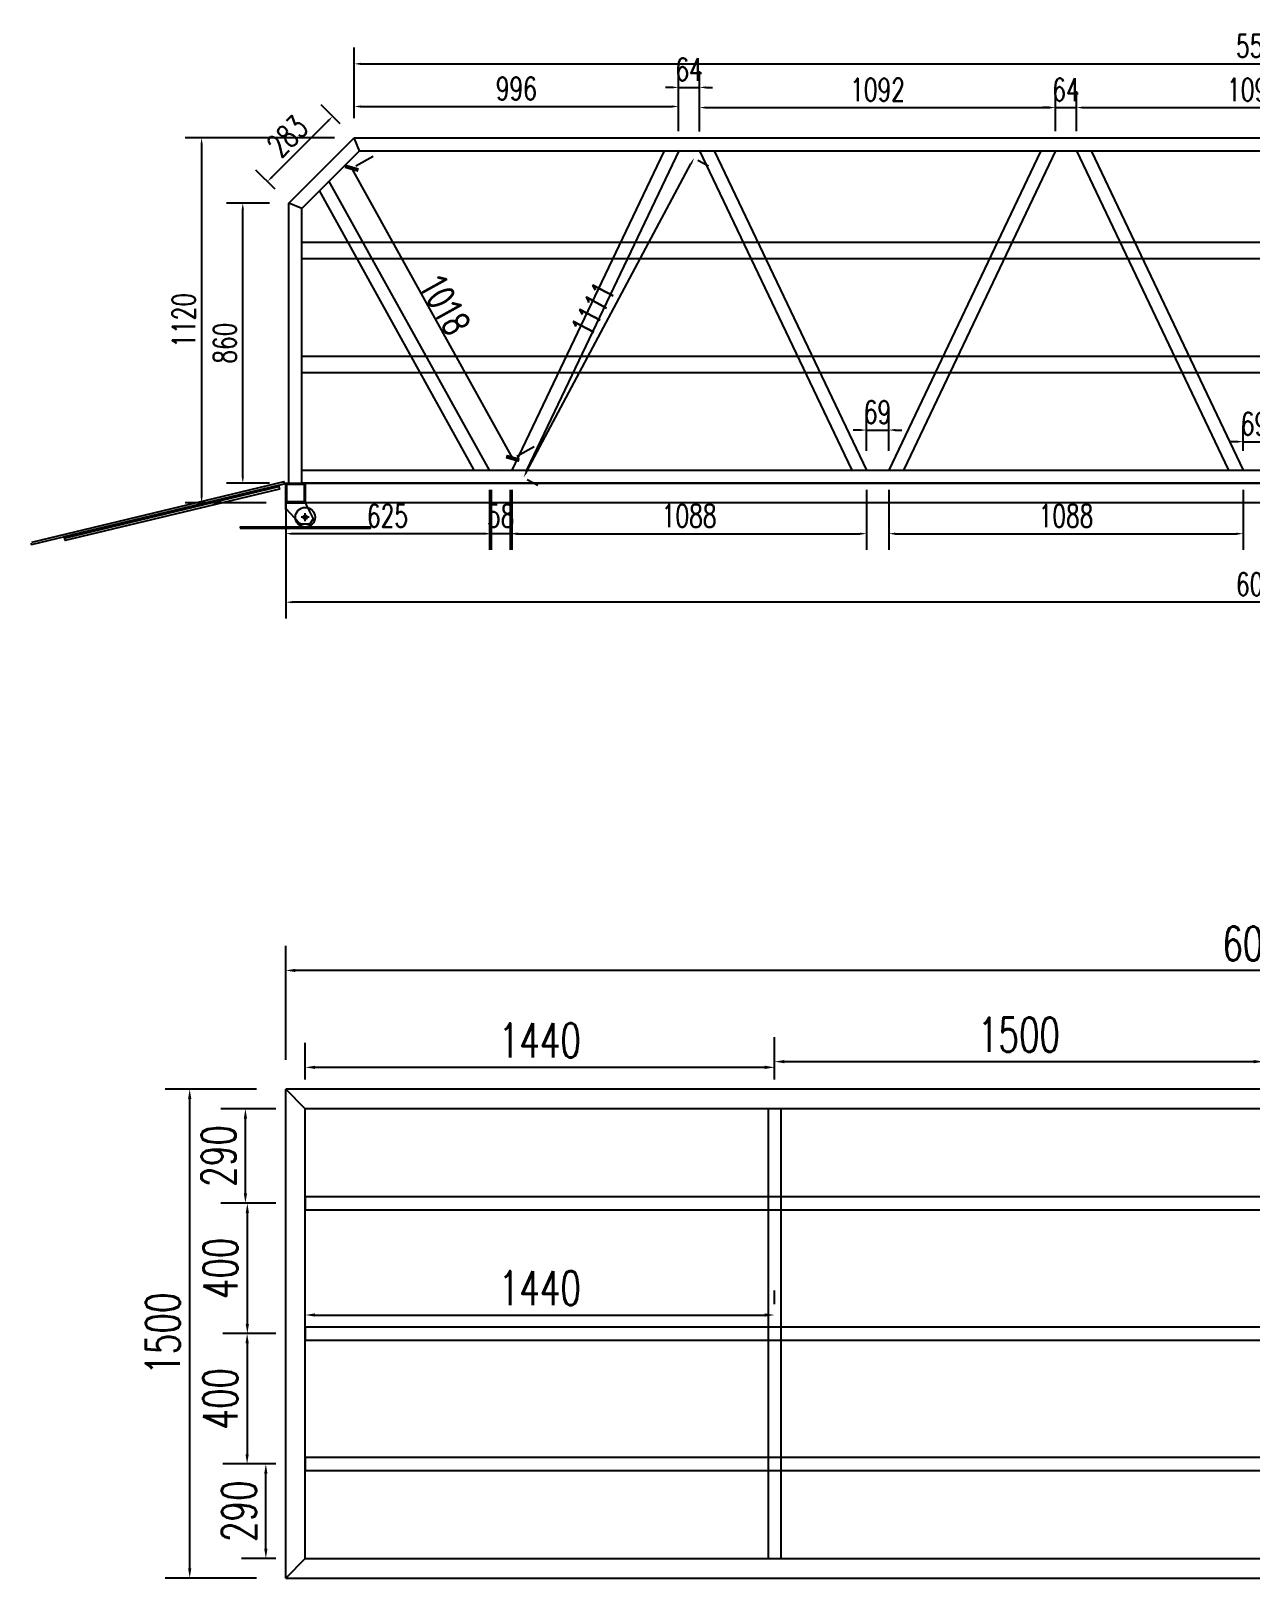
# Model space of a CAD drawing. Extents: x -16492 to 345596, y -4133 to 400729.
# Drawn here: x 63352 to 67093, y 16955 to 21701 of the extents above; entities that cross this region are included whole.
import ezdxf

# ---------------------------------------------------------------- set-up
doc = ezdxf.new("R2010")
doc.units = 0
doc.header["$LTSCALE"] = 10
doc.header["$MEASUREMENT"] = 0
for name, color, linetype in [('00-HATCH(填充)', 250, 'Continuous'), ('PKNG-SIGN', 7, 'Continuous'), ('W-STEEL_FRAME钢架', 3, 'Continuous')]:
    doc.layers.add(name, color=color, linetype=linetype)
doc.styles.get("Standard").update_dxf_attribs({"font": 'gbenor.shx', "bigfont": 'gbcbig.shx'})
doc.styles.add('STANDARD_T3', font='simplex.shx', dxfattribs={"width": 0.7, "bigfont": 'gbcbig.shx'})
doc.dimstyles.new('W&&20', dxfattribs={"dimtxt": 70, "dimasz": 20, "dimexe": 50, "dimexo": 60, "dimgap": 20, "dimtad": 1, "dimdec": 0, "dimzin": 0, "dimdsep": 46, "dimtxsty": 'STANDARD_T3', "dimcen": 0.09, "dimclrd": 1, "dimclre": 1, "dimclrt": 7, "dimazin": 2, "dimtfac": 1, "dimtdec": 0, "dimtix": 1, "dimtmove": 2, "dimatfit": 3, "dimfxl": 100, "dimtolj": 1, "dimtzin": 0, "dimarcsym": 0})
doc.dimstyles.new('W&&30', dxfattribs={"dimtxt": 105, "dimasz": 30, "dimexe": 75, "dimexo": 90, "dimgap": 30, "dimtad": 1, "dimdec": 0, "dimzin": 0, "dimdsep": 46, "dimtxsty": 'STANDARD_T3', "dimcen": 0.09, "dimclrd": 1, "dimclre": 1, "dimclrt": 7, "dimazin": 2, "dimtfac": 1, "dimtdec": 0, "dimtix": 1, "dimtmove": 2, "dimatfit": 3, "dimfxl": 100, "dimtolj": 1, "dimtzin": 0, "dimarcsym": 0})
doc.dimstyles.new('W__30', dxfattribs={"dimtxt": 90, "dimasz": 30, "dimexe": 75, "dimexo": 90, "dimgap": 2, "dimtad": 1, "dimdec": 0, "dimzin": 0, "dimdsep": 46, "dimtxsty": 'Standard', "dimblk": 'ARCHTICK', "dimcen": 0.09, "dimclrd": 1, "dimclre": 1, "dimclrt": 2, "dimadec": 0, "dimazin": 0, "dimtfac": 1, "dimtdec": 0, "dimtix": 1, "dimtmove": 2, "dimatfit": 3, "dimldrblk": 'ARCHTICK', "dimfxl": 1, "dimtolj": 1, "dimtzin": 0, "dimarcsym": 0})

# ---------------------------------------------------------------- blocks, each defined once
blk = doc.blocks.new('*D359')
at = {"color": 1, "lineweight": -2, "transparency": 16777216}
for p, q in [((64043.8, 18454.5), (63764.3, 18454.5)), ((63839.3, 16984.5), (63839.3, 18424.5)), ((64043.8, 16954.5), (63764.3, 16954.5))]:
    blk.add_line(p, q, dxfattribs=at)
at = {"color": 1, "transparency": 16777216}
for points in [[(63834.3, 18424.5), (63844.3, 18424.5), (63839.3, 18454.5)], [(63834.3, 16984.5), (63844.3, 16984.5), (63839.3, 16954.5)]]:
    blk.add_solid(points, dxfattribs=at)
at = {"layer": 'Defpoints', "color": 0, "transparency": 16777216}
for p in [(63839.3, 18454.5), (64133.8, 18454.5), (64133.8, 16954.5)]:
    blk.add_point(p, dxfattribs=at)
at = {"color": 7, "transparency": 16777216, "insert": (63756.8, 17704.5), "char_height": 105, "attachment_point": 5, "rotation": 90, "style": 'STANDARD_T3'}
blk.add_mtext('\\A1;1500', dxfattribs=at)
blk = doc.blocks.new('*D360')
at = {"color": 1, "lineweight": -2, "transparency": 16777216}
for p, q in [((64133.8, 18544.5), (64133.8, 18893.8)), ((70133.8, 18544.5), (70133.8, 18893.8)), ((70103.8, 18818.8), (64163.8, 18818.8))]:
    blk.add_line(p, q, dxfattribs=at)
at = {"color": 1, "transparency": 16777216}
for points in [[(64163.8, 18823.8), (64163.8, 18813.8), (64133.8, 18818.8)], [(70103.8, 18823.8), (70103.8, 18813.8), (70133.8, 18818.8)]]:
    blk.add_solid(points, dxfattribs=at)
at = {"layer": 'Defpoints', "color": 0, "transparency": 16777216}
for p in [(64133.8, 18818.8), (64133.8, 18454.5), (70133.8, 18454.5)]:
    blk.add_point(p, dxfattribs=at)
at = {"color": 7, "transparency": 16777216, "insert": (67133.8, 18901.3), "char_height": 105, "attachment_point": 5, "style": 'STANDARD_T3'}
blk.add_mtext('\\A1;6000', dxfattribs=at)
blk = doc.blocks.new('*D331')
at = {"color": 1, "lineweight": -2, "transparency": 16777216}
for p, q in [((64083.8, 21173.3), (63952.1, 21173.3)), ((64002.1, 20333.3), (64002.1, 21153.3)), ((64083.8, 20313.3), (63952.1, 20313.3))]:
    blk.add_line(p, q, dxfattribs=at)
at = {"color": 1, "transparency": 16777216}
for points in [[(63998.8, 21153.3), (64005.4, 21153.3), (64002.1, 21173.3)], [(63998.8, 20333.3), (64005.4, 20333.3), (64002.1, 20313.3)]]:
    blk.add_solid(points, dxfattribs=at)
at = {"layer": 'Defpoints', "color": 0, "transparency": 16777216}
for p in [(64002.1, 21173.3), (64143.8, 21173.3), (64143.8, 20313.3)]:
    blk.add_point(p, dxfattribs=at)
at = {"color": 7, "transparency": 16777216, "insert": (63947.1, 20743.3), "char_height": 70, "attachment_point": 5, "rotation": 90, "style": 'STANDARD_T3'}
blk.add_mtext('\\A1;860', dxfattribs=at)
blk = doc.blocks.new('*D273')
at = {"color": 1, "lineweight": -2, "transparency": 16777216}
for p, q in [((64301.4, 21415.8), (64242.6, 21474.5)), ((64092.1, 21253.3), (64263.8, 21425)), ((64101.4, 21215.8), (64042.6, 21274.5))]:
    blk.add_line(p, q, dxfattribs=at)
at = {"color": 1, "transparency": 16777216}
for points in [[(64261.4, 21427.4), (64266.2, 21422.7), (64277.9, 21439.2)], [(64089.7, 21255.7), (64094.4, 21251), (64077.9, 21239.2)]]:
    blk.add_solid(points, dxfattribs=at)
at = {"layer": 'Defpoints', "color": 0, "transparency": 16777216}
for p in [(64277.9, 21439.2), (64343.8, 21373.3), (64143.8, 21173.3)]:
    blk.add_point(p, dxfattribs=at)
at = {"color": 7, "transparency": 16777216, "insert": (64139, 21378.1), "char_height": 70, "attachment_point": 5, "rotation": 45, "style": 'STANDARD_T3'}
blk.add_mtext('\\A1;283', dxfattribs=at)
blk = doc.blocks.new('*D274')
at = {"color": 1, "lineweight": -2, "transparency": 16777216}
for p, q in [((64343.8, 21433.3), (64343.8, 21650.3)), ((69923.8, 21433.3), (69923.8, 21650.3)), ((64363.8, 21600.3), (69903.8, 21600.3))]:
    blk.add_line(p, q, dxfattribs=at)
at = {"color": 1, "transparency": 16777216}
for points in [[(64363.8, 21603.7), (64363.8, 21597), (64343.8, 21600.3)], [(69903.8, 21603.7), (69903.8, 21597), (69923.8, 21600.3)]]:
    blk.add_solid(points, dxfattribs=at)
at = {"layer": 'Defpoints', "color": 0, "transparency": 16777216}
for p in [(69923.8, 21600.3), (64343.8, 21373.3), (69923.8, 21373.3)]:
    blk.add_point(p, dxfattribs=at)
at = {"color": 7, "transparency": 16777216, "insert": (67133.8, 21655.3), "char_height": 70, "attachment_point": 5, "style": 'STANDARD_T3'}
blk.add_mtext('\\A1;5580', dxfattribs=at)
blk = doc.blocks.new('*D275')
at = {"color": 1, "lineweight": -2, "transparency": 16777216}
for p, q in [((64283.8, 21373.3), (63825.8, 21373.3)), ((63875.8, 21353.3), (63875.8, 20273.3)), ((64073.8, 20253.3), (63825.8, 20253.3))]:
    blk.add_line(p, q, dxfattribs=at)
at = {"color": 1, "transparency": 16777216}
for points in [[(63872.4, 21353.3), (63879.1, 21353.3), (63875.8, 21373.3)], [(63872.4, 20273.3), (63879.1, 20273.3), (63875.8, 20253.3)]]:
    blk.add_solid(points, dxfattribs=at)
at = {"layer": 'Defpoints', "color": 0, "transparency": 16777216}
for p in [(64343.8, 21373.3), (63875.8, 20253.3), (64133.8, 20253.3)]:
    blk.add_point(p, dxfattribs=at)
at = {"color": 7, "transparency": 16777216, "insert": (63820.8, 20813.3), "char_height": 70, "attachment_point": 5, "rotation": 90, "style": 'STANDARD_T3'}
blk.add_mtext('\\A1;1120', dxfattribs=at)
blk = doc.blocks.new('*D276')
at = {"color": 1, "lineweight": -2, "transparency": 16777216}
for p, q in [((64343.8, 21433.3), (64343.8, 21519.5)), ((65339.6, 21393.3), (65339.6, 21519.5)), ((64363.8, 21469.5), (65319.6, 21469.5))]:
    blk.add_line(p, q, dxfattribs=at)
at = {"color": 1, "transparency": 16777216}
for points in [[(64363.8, 21472.8), (64363.8, 21466.1), (64343.8, 21469.5)], [(65319.6, 21472.8), (65319.6, 21466.1), (65339.6, 21469.5)]]:
    blk.add_solid(points, dxfattribs=at)
at = {"layer": 'Defpoints', "color": 0, "transparency": 16777216}
for p in [(65339.6, 21469.5), (64343.8, 21373.3), (65339.6, 21333.3)]:
    blk.add_point(p, dxfattribs=at)
at = {"color": 7, "transparency": 16777216, "insert": (64841.7, 21524.5), "char_height": 70, "attachment_point": 5, "style": 'STANDARD_T3'}
blk.add_mtext('\\A1;996', dxfattribs=at)
blk = doc.blocks.new('*D361')
at = {"color": 1, "lineweight": -2, "transparency": 16777216}
for p, q in [((64133.8, 20253.3), (64133.8, 19898.6)), ((70133.8, 20253.3), (70133.8, 19898.6)), ((70113.8, 19948.6), (64153.8, 19948.6))]:
    blk.add_line(p, q, dxfattribs=at)
at = {"color": 1, "transparency": 16777216}
for points in [[(64153.8, 19951.9), (64153.8, 19945.3), (64133.8, 19948.6)], [(70113.8, 19951.9), (70113.8, 19945.3), (70133.8, 19948.6)]]:
    blk.add_solid(points, dxfattribs=at)
at = {"layer": 'Defpoints', "color": 0, "transparency": 16777216}
for p in [(64133.8, 20313.3), (70133.8, 20313.3), (64133.8, 19948.6)]:
    blk.add_point(p, dxfattribs=at)
at = {"color": 7, "transparency": 16777216, "insert": (67133.8, 20003.6), "char_height": 70, "attachment_point": 5, "style": 'STANDARD_T3'}
blk.add_mtext('\\A1;6000', dxfattribs=at)
blk = doc.blocks.new('*D305')
at = {"color": 1, "lineweight": -2, "transparency": 16777216}
for p, q in [((64764.6, 20293.3), (64764.6, 20108.8)), ((64822.2, 20293.3), (64822.2, 20108.8)), ((64744.6, 20158.8), (64724.6, 20158.8)), ((64822.2, 20158.8), (64764.6, 20158.8)), ((64842.2, 20158.8), (64862.2, 20158.8))]:
    blk.add_line(p, q, dxfattribs=at)
at = {"color": 1, "transparency": 16777216}
for points in [[(64744.6, 20162.1), (64744.6, 20155.4), (64764.6, 20158.8)], [(64842.2, 20162.1), (64842.2, 20155.4), (64822.2, 20158.8)]]:
    blk.add_solid(points, dxfattribs=at)
at = {"layer": 'Defpoints', "color": 0, "transparency": 16777216}
for p in [(64764.6, 20353.3), (64822.2, 20353.3), (64764.6, 20158.8)]:
    blk.add_point(p, dxfattribs=at)
at = {"color": 7, "transparency": 16777216, "insert": (64793.4, 20213.8), "char_height": 70, "attachment_point": 5, "style": 'STANDARD_T3'}
blk.add_mtext('\\A1;58', dxfattribs=at)
blk = doc.blocks.new('*D362')
at = {"color": 1, "lineweight": -2, "transparency": 16777216}
for p, q in [((64758.9, 20293.3), (64758.9, 20108.8)), ((64133.8, 20253.3), (64133.8, 20108.8)), ((64738.9, 20158.8), (64153.8, 20158.8))]:
    blk.add_line(p, q, dxfattribs=at)
at = {"color": 1, "transparency": 16777216}
for points in [[(64153.8, 20162.1), (64153.8, 20155.4), (64133.8, 20158.8)], [(64738.9, 20162.1), (64738.9, 20155.4), (64758.9, 20158.8)]]:
    blk.add_solid(points, dxfattribs=at)
at = {"layer": 'Defpoints', "color": 0, "transparency": 16777216}
for p in [(64758.9, 20353.3), (64133.8, 20313.3), (64133.8, 20158.8)]:
    blk.add_point(p, dxfattribs=at)
at = {"color": 7, "transparency": 16777216, "insert": (64446.3, 20213.8), "char_height": 70, "attachment_point": 5, "style": 'STANDARD_T3'}
blk.add_mtext('\\A1;625', dxfattribs=at)
blk = doc.blocks.new('*D306')
at = {"color": 1, "lineweight": -2, "transparency": 16777216}
for p, q in [((64827.7, 20293.3), (64827.7, 20108.8)), ((65915.5, 20293.3), (65915.5, 20108.8)), ((64847.7, 20158.8), (65895.5, 20158.8))]:
    blk.add_line(p, q, dxfattribs=at)
at = {"color": 1, "transparency": 16777216}
for points in [[(64847.7, 20162.1), (64847.7, 20155.4), (64827.7, 20158.8)], [(65895.5, 20162.1), (65895.5, 20155.4), (65915.5, 20158.8)]]:
    blk.add_solid(points, dxfattribs=at)
at = {"layer": 'Defpoints', "color": 0, "transparency": 16777216}
for p in [(64827.7, 20353.3), (65915.5, 20353.3), (65915.5, 20158.8)]:
    blk.add_point(p, dxfattribs=at)
at = {"color": 7, "transparency": 16777216, "insert": (65371.6, 20213.8), "char_height": 70, "attachment_point": 5, "style": 'STANDARD_T3'}
blk.add_mtext('\\A1;1088', dxfattribs=at)
blk = doc.blocks.new('_ArchTick')
at = {"color": 0, "linetype": 'ByBlock', "const_width": 0.4}
blk.add_lwpolyline([(-0.5, -0.5), (0.5, 0.5)], dxfattribs=at)
blk = doc.blocks.new('*D307')
at = {"layer": 'Defpoints', "color": 0, "transparency": 16777216}
for p in [(64336.6, 21280.2), (64270.8, 21243.8), (64764.6, 20353.3)]:
    blk.add_point(p, dxfattribs=at)
at = {"layer": 'W-STEEL_FRAME钢架', "color": 1, "lineweight": -2, "transparency": 16777216}
for p, q in [((64349.5, 21287.5), (64402.1, 21316.6)), ((64830.3, 20389.8), (64336.6, 21280.2)), ((64843.3, 20397), (64895.9, 20426.1))]:
    blk.add_line(p, q, dxfattribs=at)
at = {"layer": 'W-STEEL_FRAME钢架', "color": 1, "lineweight": -2, "transparency": 16777216, "xscale": 30, "yscale": 30, "zscale": 30}
for p, rotation in [((64336.6, 21280.2), 119.0063478022369), ((64830.3, 20389.8), 299.0063478022369)]:
    blk.add_blockref('_ArchTick', p, dxfattribs=dict(at, rotation=rotation))
at = {"layer": 'W-STEEL_FRAME钢架', "color": 2, "transparency": 16777216, "insert": (64624.5, 20857.8), "char_height": 90, "attachment_point": 5, "rotation": 299.0063}
blk.add_mtext('\\A1;1018', dxfattribs=at)
blk = doc.blocks.new('*D308')
at = {"color": 1, "lineweight": -2, "transparency": 16777216}
for p, q in [((65915.5, 20413.3), (65915.5, 20526.8)), ((65984.2, 20413.3), (65984.2, 20526.8)), ((65895.5, 20476.8), (65875.5, 20476.8)), ((65915.5, 20476.8), (65984.2, 20476.8)), ((66004.2, 20476.8), (66024.2, 20476.8))]:
    blk.add_line(p, q, dxfattribs=at)
at = {"color": 1, "transparency": 16777216}
for points in [[(65895.5, 20480.1), (65895.5, 20473.4), (65915.5, 20476.8)], [(66004.2, 20480.1), (66004.2, 20473.4), (65984.2, 20476.8)]]:
    blk.add_solid(points, dxfattribs=at)
at = {"layer": 'Defpoints', "color": 0, "transparency": 16777216}
for p in [(65984.2, 20476.8), (65915.5, 20353.3), (65984.2, 20353.3)]:
    blk.add_point(p, dxfattribs=at)
at = {"color": 7, "transparency": 16777216, "insert": (65949.8, 20531.8), "char_height": 70, "attachment_point": 5, "style": 'STANDARD_T3'}
blk.add_mtext('\\A1;69', dxfattribs=at)
blk = doc.blocks.new('*D309')
at = {"color": 1, "lineweight": -2, "transparency": 16777216}
for p, q in [((65984.2, 20293.3), (65984.2, 20108.8)), ((67072, 20293.3), (67072, 20108.8)), ((66004.2, 20158.8), (67052, 20158.8))]:
    blk.add_line(p, q, dxfattribs=at)
at = {"color": 1, "transparency": 16777216}
for points in [[(66004.2, 20162.1), (66004.2, 20155.4), (65984.2, 20158.8)], [(67052, 20162.1), (67052, 20155.4), (67072, 20158.8)]]:
    blk.add_solid(points, dxfattribs=at)
at = {"layer": 'Defpoints', "color": 0, "transparency": 16777216}
for p in [(65984.2, 20353.3), (67072, 20353.3), (67072, 20158.8)]:
    blk.add_point(p, dxfattribs=at)
at = {"color": 7, "transparency": 16777216, "insert": (66528.1, 20213.8), "char_height": 70, "attachment_point": 5, "style": 'STANDARD_T3'}
blk.add_mtext('\\A1;1088', dxfattribs=at)
blk = doc.blocks.new('*D310')
at = {"color": 1, "lineweight": -2, "transparency": 16777216}
for p, q in [((67072, 20413.3), (67072, 20491.1)), ((67140.6, 20413.3), (67140.6, 20491.1)), ((67052, 20441.1), (67032, 20441.1)), ((67072, 20441.1), (67140.6, 20441.1)), ((67160.6, 20441.1), (67180.6, 20441.1))]:
    blk.add_line(p, q, dxfattribs=at)
at = {"color": 1, "transparency": 16777216}
for points in [[(67052, 20444.4), (67052, 20437.7), (67072, 20441.1)], [(67160.6, 20444.4), (67160.6, 20437.7), (67140.6, 20441.1)]]:
    blk.add_solid(points, dxfattribs=at)
at = {"layer": 'Defpoints', "color": 0, "transparency": 16777216}
for p in [(67140.6, 20441.1), (67072, 20353.3), (67140.6, 20353.3)]:
    blk.add_point(p, dxfattribs=at)
at = {"color": 7, "transparency": 16777216, "insert": (67106.3, 20496.1), "char_height": 70, "attachment_point": 5, "style": 'STANDARD_T3'}
blk.add_mtext('\\A1;69', dxfattribs=at)
blk = doc.blocks.new('*D315')
at = {"color": 1, "lineweight": -2, "transparency": 16777216}
for p, q in [((64873, 20348.8), (65377.2, 21293.6)), ((65398.1, 21305.1), (65430.8, 21287.7)), ((64875.1, 20325.1), (64907.7, 20307.7))]:
    blk.add_line(p, q, dxfattribs=at)
at = {"color": 1, "transparency": 16777216}
for points in [[(65374.3, 21295.1), (65380.2, 21292), (65386.6, 21311.2)], [(64870.1, 20350.4), (64876, 20347.3), (64863.6, 20331.2)]]:
    blk.add_solid(points, dxfattribs=at)
at = {"layer": 'Defpoints', "color": 0, "transparency": 16777216}
for p in [(65345.2, 21333.3), (65386.6, 21311.2), (64822.2, 20353.3)]:
    blk.add_point(p, dxfattribs=at)
at = {"color": 7, "transparency": 16777216, "insert": (65076.6, 20847.1), "char_height": 70, "attachment_point": 5, "rotation": 61.9112, "style": 'STANDARD_T3'}
blk.add_mtext('\\A1;1111', dxfattribs=at)
blk = doc.blocks.new('*D316')
at = {"color": 1, "lineweight": -2, "transparency": 16777216}
for p, q in [((65403.6, 21393.2), (65403.6, 21516.1)), ((66496.1, 21393.3), (66496.1, 21516.1)), ((65423.6, 21466.1), (66476.1, 21466.1))]:
    blk.add_line(p, q, dxfattribs=at)
at = {"color": 1, "transparency": 16777216}
for points in [[(65423.6, 21469.5), (65423.6, 21462.8), (65403.6, 21466.1)], [(66476.1, 21469.5), (66476.1, 21462.8), (66496.1, 21466.1)]]:
    blk.add_solid(points, dxfattribs=at)
at = {"layer": 'Defpoints', "color": 0, "transparency": 16777216}
for p in [(66496.1, 21466.1), (65403.6, 21333.2), (66496.1, 21333.3)]:
    blk.add_point(p, dxfattribs=at)
at = {"color": 7, "transparency": 16777216, "insert": (65949.9, 21521.1), "char_height": 70, "attachment_point": 5, "style": 'STANDARD_T3'}
blk.add_mtext('\\A1;1092', dxfattribs=at)
blk = doc.blocks.new('*D317')
at = {"color": 1, "lineweight": -2, "transparency": 16777216}
for p, q in [((66560, 21393.3), (66560, 21516.1)), ((67652.6, 21393.3), (67652.6, 21516.1)), ((66580, 21466.1), (67632.6, 21466.1))]:
    blk.add_line(p, q, dxfattribs=at)
at = {"color": 1, "transparency": 16777216}
for points in [[(66580, 21469.5), (66580, 21462.8), (66560, 21466.1)], [(67632.6, 21469.5), (67632.6, 21462.8), (67652.6, 21466.1)]]:
    blk.add_solid(points, dxfattribs=at)
at = {"layer": 'Defpoints', "color": 0, "transparency": 16777216}
for p in [(67652.6, 21466.1), (66560, 21333.3), (67652.6, 21333.3)]:
    blk.add_point(p, dxfattribs=at)
at = {"color": 7, "transparency": 16777216, "insert": (67106.3, 21521.1), "char_height": 70, "attachment_point": 5, "style": 'STANDARD_T3'}
blk.add_mtext('\\A1;1093', dxfattribs=at)
blk = doc.blocks.new('*D365')
at = {"color": 1, "lineweight": -2, "transparency": 16777216}
for p, q in [((65339.6, 21393.3), (65339.6, 21578)), ((65403.5, 21393.3), (65403.5, 21578)), ((65319.6, 21528), (65299.6, 21528)), ((65339.6, 21528), (65403.5, 21528)), ((65423.5, 21528), (65443.5, 21528))]:
    blk.add_line(p, q, dxfattribs=at)
at = {"color": 1, "transparency": 16777216}
for points in [[(65319.6, 21531.3), (65319.6, 21524.7), (65339.6, 21528)], [(65423.5, 21531.3), (65423.5, 21524.7), (65403.5, 21528)]]:
    blk.add_solid(points, dxfattribs=at)
at = {"layer": 'Defpoints', "color": 0, "transparency": 16777216}
for p in [(65403.5, 21528), (65339.6, 21333.3), (65403.5, 21333.3)]:
    blk.add_point(p, dxfattribs=at)
at = {"color": 7, "transparency": 16777216, "insert": (65371.6, 21583), "char_height": 70, "attachment_point": 5, "style": 'STANDARD_T3'}
blk.add_mtext('\\A1;64', dxfattribs=at)
blk = doc.blocks.new('*D366')
at = {"color": 1, "lineweight": -2, "transparency": 16777216}
for p, q in [((66496.1, 21393.3), (66496.1, 21516.1)), ((66560, 21393.3), (66560, 21516.1)), ((66476.1, 21466.1), (66456.1, 21466.1)), ((66496.1, 21466.1), (66560, 21466.1)), ((66580, 21466.1), (66600, 21466.1))]:
    blk.add_line(p, q, dxfattribs=at)
at = {"color": 1, "transparency": 16777216}
for points in [[(66476.1, 21469.5), (66476.1, 21462.8), (66496.1, 21466.1)], [(66580, 21469.5), (66580, 21462.8), (66560, 21466.1)]]:
    blk.add_solid(points, dxfattribs=at)
at = {"layer": 'Defpoints', "color": 0, "transparency": 16777216}
for p in [(66560, 21466.1), (66496.1, 21333.3), (66560, 21333.3)]:
    blk.add_point(p, dxfattribs=at)
at = {"color": 7, "transparency": 16777216, "insert": (66528.1, 21521.1), "char_height": 70, "attachment_point": 5, "style": 'STANDARD_T3'}
blk.add_mtext('\\A1;64', dxfattribs=at)
blk = doc.blocks.new('*D319')
at = {"layer": 'Defpoints', "color": 0, "transparency": 16777216}
for p in [(64072.9, 17304.5), (64193.8, 17304.5), (64193.8, 17014.5)]:
    blk.add_point(p, dxfattribs=at)
at = {"layer": 'PKNG-SIGN', "color": 1, "lineweight": -2, "transparency": 16777216}
for p, q in [((64103.8, 17304.5), (63997.9, 17304.5)), ((64072.9, 17044.5), (64072.9, 17274.5)), ((64103.8, 17014.5), (63997.9, 17014.5))]:
    blk.add_line(p, q, dxfattribs=at)
at = {"layer": 'PKNG-SIGN', "color": 1, "transparency": 16777216}
for points in [[(64067.9, 17274.5), (64077.9, 17274.5), (64072.9, 17304.5)], [(64067.9, 17044.5), (64077.9, 17044.5), (64072.9, 17014.5)]]:
    blk.add_solid(points, dxfattribs=at)
at = {"layer": 'PKNG-SIGN', "color": 7, "transparency": 16777216, "insert": (63990.4, 17159.5), "char_height": 105, "attachment_point": 5, "rotation": 90, "style": 'STANDARD_T3'}
blk.add_mtext('\\A1;290', dxfattribs=at)
blk = doc.blocks.new('*D320')
at = {"layer": 'Defpoints', "color": 0, "transparency": 16777216}
for p in [(64010.2, 18394.5), (64193.8, 18394.5), (64193.8, 18104.5)]:
    blk.add_point(p, dxfattribs=at)
at = {"layer": 'PKNG-SIGN', "color": 1, "lineweight": -2, "transparency": 16777216}
for p, q in [((64103.8, 18394.5), (63935.2, 18394.5)), ((64010.2, 18134.5), (64010.2, 18364.5)), ((64103.8, 18104.5), (63935.2, 18104.5))]:
    blk.add_line(p, q, dxfattribs=at)
at = {"layer": 'PKNG-SIGN', "color": 1, "transparency": 16777216}
for points in [[(64005.2, 18364.5), (64015.2, 18364.5), (64010.2, 18394.5)], [(64005.2, 18134.5), (64015.2, 18134.5), (64010.2, 18104.5)]]:
    blk.add_solid(points, dxfattribs=at)
at = {"layer": 'PKNG-SIGN', "color": 7, "transparency": 16777216, "insert": (63927.7, 18249.5), "char_height": 105, "attachment_point": 5, "rotation": 90, "style": 'STANDARD_T3'}
blk.add_mtext('\\A1;290', dxfattribs=at)
blk = doc.blocks.new('*D271')
at = {"layer": 'Defpoints', "color": 0, "transparency": 16777216}
for p in [(64155.8, 18104.5), (64016.1, 17704.5), (64155.8, 17704.5)]:
    blk.add_point(p, dxfattribs=at)
at = {"layer": 'PKNG-SIGN', "color": 1, "lineweight": -2, "transparency": 16777216}
for p, q in [((64065.8, 18104.5), (63941.1, 18104.5)), ((64016.1, 18074.5), (64016.1, 17734.5)), ((64065.8, 17704.5), (63941.1, 17704.5))]:
    blk.add_line(p, q, dxfattribs=at)
at = {"layer": 'PKNG-SIGN', "color": 1, "transparency": 16777216}
for points in [[(64011.1, 18074.5), (64021.1, 18074.5), (64016.1, 18104.5)], [(64011.1, 17734.5), (64021.1, 17734.5), (64016.1, 17704.5)]]:
    blk.add_solid(points, dxfattribs=at)
at = {"layer": 'PKNG-SIGN', "color": 7, "transparency": 16777216, "insert": (63933.6, 17904.5), "char_height": 105, "attachment_point": 5, "rotation": 90, "style": 'STANDARD_T3'}
blk.add_mtext('\\A1;400', dxfattribs=at)
blk = doc.blocks.new('*D321')
at = {"layer": 'Defpoints', "color": 0, "transparency": 16777216}
for p in [(64193.8, 17704.5), (64015.5, 17304.5), (64193.8, 17304.5)]:
    blk.add_point(p, dxfattribs=at)
at = {"layer": 'PKNG-SIGN', "color": 1, "lineweight": -2, "transparency": 16777216}
for p, q in [((64103.8, 17704.5), (63940.5, 17704.5)), ((64015.5, 17674.5), (64015.5, 17334.5)), ((64103.8, 17304.5), (63940.5, 17304.5))]:
    blk.add_line(p, q, dxfattribs=at)
at = {"layer": 'PKNG-SIGN', "color": 1, "transparency": 16777216}
for points in [[(64010.5, 17674.5), (64020.5, 17674.5), (64015.5, 17704.5)], [(64010.5, 17334.5), (64020.5, 17334.5), (64015.5, 17304.5)]]:
    blk.add_solid(points, dxfattribs=at)
at = {"layer": 'PKNG-SIGN', "color": 7, "transparency": 16777216, "insert": (63933, 17504.5), "char_height": 105, "attachment_point": 5, "rotation": 90, "style": 'STANDARD_T3'}
blk.add_mtext('\\A1;400', dxfattribs=at)
blk = doc.blocks.new('*D322')
at = {"layer": 'Defpoints', "color": 0, "transparency": 16777216}
for p in [(65633.8, 17761.6), (64193.8, 17704.5), (65633.8, 17704.5)]:
    blk.add_point(p, dxfattribs=at)
at = {"layer": 'PKNG-SIGN', "color": 1, "lineweight": -2, "transparency": 16777216}
for p, q in [((64193.8, 17794.5), (64193.8, 17836.6)), ((65633.8, 17794.5), (65633.8, 17836.6)), ((64223.8, 17761.6), (65603.8, 17761.6))]:
    blk.add_line(p, q, dxfattribs=at)
at = {"layer": 'PKNG-SIGN', "color": 1, "transparency": 16777216}
for points in [[(64223.8, 17766.6), (64223.8, 17756.6), (64193.8, 17761.6)], [(65603.8, 17766.6), (65603.8, 17756.6), (65633.8, 17761.6)]]:
    blk.add_solid(points, dxfattribs=at)
at = {"layer": 'PKNG-SIGN', "color": 7, "transparency": 16777216, "insert": (64913.8, 17844.1), "char_height": 105, "attachment_point": 5, "style": 'STANDARD_T3'}
blk.add_mtext('\\A1;1440', dxfattribs=at)
blk = doc.blocks.new('*D325')
at = {"layer": 'Defpoints', "color": 0, "transparency": 16777216}
for p in [(67133.8, 18539), (65633.8, 18394.5), (67133.8, 18394.5)]:
    blk.add_point(p, dxfattribs=at)
at = {"layer": 'PKNG-SIGN', "color": 1, "lineweight": -2, "transparency": 16777216}
for p, q in [((65633.8, 18484.5), (65633.8, 18614)), ((67133.8, 18484.5), (67133.8, 18614)), ((65663.8, 18539), (67103.8, 18539))]:
    blk.add_line(p, q, dxfattribs=at)
at = {"layer": 'PKNG-SIGN', "color": 1, "transparency": 16777216}
for points in [[(65663.8, 18544), (65663.8, 18534), (65633.8, 18539)], [(67103.8, 18544), (67103.8, 18534), (67133.8, 18539)]]:
    blk.add_solid(points, dxfattribs=at)
at = {"layer": 'PKNG-SIGN', "color": 7, "transparency": 16777216, "insert": (66383.8, 18621.5), "char_height": 105, "attachment_point": 5, "style": 'STANDARD_T3'}
blk.add_mtext('\\A1;1500', dxfattribs=at)
blk = doc.blocks.new('*D326')
at = {"layer": 'Defpoints', "color": 0, "transparency": 16777216}
for p in [(64193.8, 18521.5), (64193.8, 18394.5), (65633.8, 18394.5)]:
    blk.add_point(p, dxfattribs=at)
at = {"layer": 'PKNG-SIGN', "color": 1, "lineweight": -2, "transparency": 16777216}
for p, q in [((64193.8, 18484.5), (64193.8, 18596.5)), ((65633.8, 18484.5), (65633.8, 18596.5)), ((65603.8, 18521.5), (64223.8, 18521.5))]:
    blk.add_line(p, q, dxfattribs=at)
at = {"layer": 'PKNG-SIGN', "color": 1, "transparency": 16777216}
for points in [[(64223.8, 18526.5), (64223.8, 18516.5), (64193.8, 18521.5)], [(65603.8, 18526.5), (65603.8, 18516.5), (65633.8, 18521.5)]]:
    blk.add_solid(points, dxfattribs=at)
at = {"layer": 'PKNG-SIGN', "color": 7, "transparency": 16777216, "insert": (64913.8, 18604), "char_height": 105, "attachment_point": 5, "style": 'STANDARD_T3'}
blk.add_mtext('\\A1;1440', dxfattribs=at)

msp = doc.modelspace()

# ---------------------------------------------------------------- linework, layer by layer
at = {"color": 4}
for p, q in [((64360.4, 21333.3), (64343.8, 21373.3)), ((64183.8, 21156.8), (64143.8, 21173.3))]:
    msp.add_line(p, q, dxfattribs=at)
at = {"color": 0}
for p, q in [((65293.6, 21331.2), (64827.7, 20353.3)), ((65340.7, 21335.5), (64873.7, 20355.5)), ((65402.5, 21335.5), (65869.5, 20355.5)), ((65449.6, 21331.2), (65915.5, 20353.3)), ((66450.1, 21331.2), (65984.2, 20353.3)), ((66496.1, 21333.3), (66030.2, 20355.5)), ((66560, 21333.3), (67025.9, 20355.5)), ((66606, 21331.2), (67072, 20353.3)), ((64758.9, 20353.3), (64266.5, 21241.4)), ((64710.8, 20355.7), (64238.7, 21209.7)), ((64183.8, 21053.3), (70083.8, 21053.3)), ((64183.8, 21003.3), (70083.8, 21003.3)), ((64183.8, 20703.3), (70083.8, 20703.3)), ((64183.8, 20653.3), (70083.8, 20653.3))]:
    msp.add_line(p, q, dxfattribs=at)
at = {"color": 3}
for p, q in [((64133.8, 20313.3), (70078.8, 20313.3)), ((64133.8, 20233.3), (64133.8, 20313.3)), ((64133.8, 16954.5), (64133.8, 18454.5)), ((64193.8, 18394.5), (64133.8, 18454.5)), ((70133.8, 18454.5), (64133.8, 18454.5)), ((64193.8, 17014.5), (64193.8, 18394.5)), ((70073.8, 18394.5), (64193.8, 18394.5)), ((64193.8, 17014.5), (64133.8, 16954.5)), ((64193.8, 17014.5), (70073.8, 17014.5)), ((64133.8, 16954.5), (70133.8, 16954.5))]:
    msp.add_line(p, q, dxfattribs=at)
at = {"color": 1}
msp.add_line((64133.8, 20313.3), (64133.8, 20313.3), dxfattribs=at)
at = {"color": 3, "lineweight": 5}
msp.add_line((64133.8, 20233.3), (64133.8, 20313.3), dxfattribs=at)
at = {"color": 4}
for points in [[(64143.8, 20313.3), (64143.8, 21173.3), (64343.8, 21373.3)], [(64343.8, 21373.3), (69923.8, 21373.3), (70123.8, 21173.3), (70123.8, 20313.3)], [(64183.8, 20313.3), (64183.8, 21156.8), (64360.4, 21333.3)], [(64360.4, 21333.3), (69907.2, 21333.3), (70083.8, 21156.8), (70083.8, 20313.3)], [(70078.8, 20313.3), (64183.8, 20313.3), (64183.8, 20353.3), (70083.8, 20353.3)]]:
    msp.add_lwpolyline(points, dxfattribs=at)
msp.add_lwpolyline([(63352.1, 20129.8), (63352.8, 20126.8, 0.414214), (63354, 20126.1), (64129.6, 20312.2, 0.416514), (64130.3, 20313.5), (64129.3, 20317.3, 0.411917), (64128.1, 20318.1), (63353.6, 20132.2)], format="xyb")
for points in [[(63454.2, 20150.1), (64111.5, 20307.9), (64114.5, 20295.3), (63457.2, 20137.5)], [(64133.8, 20313.3), (64193.8, 20313.3), (64193.8, 20253.3), (64133.8, 20253.3)], [(64136.8, 20310.3), (64190.8, 20310.3), (64190.8, 20256.3), (64136.8, 20256.3)], [(63993.8, 20175.3), (64393.8, 20175.3), (64393.8, 20179.3), (63993.8, 20179.3)]]:
    msp.add_lwpolyline(points, close=True)
msp.add_lwpolyline([(63455.3, 20145.3), (64112.7, 20303.1)])
at = {"color": 3}
msp.add_lwpolyline([(70078.8, 20253.3), (64133.8, 20253.3), (64133.8, 20313.3), (70078.8, 20313.3)], dxfattribs=at)
for points in [[(65613.8, 17014.5), (65653.8, 17014.5), (65653.8, 18394.5), (65613.8, 18394.5)], [(64193.8, 18084.5), (70073.8, 18084.5), (70073.8, 18124.5), (64193.8, 18124.5)], [(64193.8, 17684.5), (70073.8, 17684.5), (70073.8, 17724.5), (64193.8, 17724.5)], [(64193.8, 17284.5), (70073.8, 17284.5), (70073.8, 17324.5), (64193.8, 17324.5)]]:
    msp.add_lwpolyline(points, close=True, dxfattribs=at)
at = {"lineweight": -3}
msp.add_circle((64193.8, 20209.3), 30, dxfattribs=at)
at = {"layer": '00-HATCH(填充)', "color": 0, "lineweight": -3, "ltscale": 0.5}
for p, q in [((64193.8, 20196.8), (64193.8, 20221.8)), ((64206.3, 20209.3), (64181.3, 20209.3))]:
    msp.add_line(p, q, dxfattribs=at)
at = {"layer": '00-HATCH(填充)', "color": 0, "lineweight": -3}
msp.add_lwpolyline([(64193.8, 20253.3), (64216.6, 20206.6, -0.267952), (64216.2, 20201.6), (64208.8, 20190.5, -0.249325), (64204.6, 20188.3), (64180.9, 20188.3, -0.198912), (64177.3, 20189.8), (64133.8, 20235.8), (64133.8, 20253.3)], format="xyb", close=True, dxfattribs=at)
msp.add_circle((64193.8, 20209.3), 6, dxfattribs=at)

# ---------------------------------------------------------------- dimensions: what is measured, and where the dimension line sits
for p1, p2, distance, picture, middle in [((64343.8, 21373.3), (69923.8, 21373.3), 227, '*D274', (67133.8, 21655.3)), ((64143.8, 21173.3), (64343.8, 21373.3), 93.1, '*D273', (64139, 21378.1)), ((64822.2, 20353.3), (65345.2, 21333.3), -47, '*D315', (65076.6, 20847.1))]:
    dim = msp.add_aligned_dim(p1=p1, p2=p2, distance=distance, dimstyle='W&&20')
    dim.commit()
    dim.dimension.update_dxf_attribs({"geometry": picture, "text_midpoint": middle})
for base, p1, p2, dimstyle, picture, middle in [((65403.5, 21528), (65339.6, 21333.3), (65403.5, 21333.3), 'W&&20', '*D365', (65371.6, 21583)), ((65339.6, 21469.5), (64343.8, 21373.3), (65339.6, 21333.3), 'W&&20', '*D276', (64841.7, 21524.5)), ((66496.1068, 21466.131), (65403.6224, 21333.1671), (66496.1068, 21333.3264), 'W&&20', '*D316', (65949.8646, 21521.131)), ((66560, 21466.1), (66496.1, 21333.3), (66560, 21333.3), 'W&&20', '*D366', (66528.1, 21521.1)), ((67652.6, 21466.1), (66560, 21333.3), (67652.6, 21333.3), 'W&&20', '*D317', (67106.3, 21521.1)), ((65984.2, 20476.8), (65915.5, 20353.3), (65984.2, 20353.3), 'W&&20', '*D308', (65949.8, 20531.8)), ((67140.6, 20441.1), (67072, 20353.3), (67140.6, 20353.3), 'W&&20', '*D310', (67106.3, 20496.1)), ((64133.8, 20158.8), (64758.9, 20353.3), (64133.8, 20313.3), 'W&&20', '*D362', (64446.3, 20213.8)), ((64764.6, 20158.8), (64822.2, 20353.3), (64764.6, 20353.3), 'W&&20', '*D305', (64793.4, 20213.8)), ((65915.5, 20158.8), (64827.7, 20353.3), (65915.5, 20353.3), 'W&&20', '*D306', (65371.6, 20213.8)), ((67072, 20158.8), (65984.2, 20353.3), (67072, 20353.3), 'W&&20', '*D309', (66528.1, 20213.8)), ((64133.8, 19948.6), (70133.8, 20313.3), (64133.8, 20313.3), 'W&&20', '*D361', (67133.8, 20003.6)), ((64133.8, 18818.8), (70133.8, 18454.5), (64133.8, 18454.5), 'W&&30', '*D360', (67133.8, 18901.3))]:
    dim = msp.add_linear_dim(base=base, p1=p1, p2=p2, dimstyle=dimstyle)
    dim.commit()
    dim.dimension.update_dxf_attribs({"geometry": picture, "text_midpoint": middle})
for base, p1, p2, dimstyle, picture, middle in [((63875.8, 20253.3), (64343.8, 21373.3), (64133.8, 20253.3), 'W&&20', '*D275', (63820.8, 20813.3)), ((64002.1, 21173.3), (64143.8, 20313.3), (64143.8, 21173.3), 'W&&20', '*D331', (63947.1, 20743.3)), ((63839.3, 18454.5), (64133.8, 16954.5), (64133.8, 18454.5), 'W&&30', '*D359', (63756.8, 17704.5))]:
    dim = msp.add_linear_dim(base=base, p1=p1, p2=p2, angle=90, dimstyle=dimstyle)
    dim.commit()
    dim.dimension.update_dxf_attribs({"geometry": picture, "text_midpoint": middle})
at = {"layer": 'PKNG-SIGN', "color": 1}
for base, p1, p2, picture, middle in [((64193.8, 18521.5), (65633.8, 18394.5), (64193.8, 18394.5), '*D326', (64913.8, 18604)), ((67133.8, 18539), (65633.8, 18394.5), (67133.8, 18394.5), '*D325', (66383.8, 18621.5)), ((65633.8, 17761.6), (64193.8, 17704.5), (65633.8, 17704.5), '*D322', (64913.8, 17844.1))]:
    dim = msp.add_linear_dim(base=base, p1=p1, p2=p2, dimstyle='W&&30', dxfattribs=at)
    dim.commit()
    dim.dimension.update_dxf_attribs({"geometry": picture, "text_midpoint": middle})
for base, p1, p2, picture, middle in [((64010.2, 18394.5), (64193.8, 18104.5), (64193.8, 18394.5), '*D320', (63927.7, 18249.5)), ((64016.1, 17704.5), (64155.8, 18104.5), (64155.8, 17704.5), '*D271', (63933.6, 17904.5)), ((64015.5, 17304.5), (64193.8, 17704.5), (64193.8, 17304.5), '*D321', (63933, 17504.5)), ((64072.9, 17304.5), (64193.8, 17014.5), (64193.8, 17304.5), '*D319', (63990.4, 17159.5))]:
    dim = msp.add_linear_dim(base=base, p1=p1, p2=p2, angle=90, dimstyle='W&&30', dxfattribs=at)
    dim.commit()
    dim.dimension.update_dxf_attribs({"geometry": picture, "text_midpoint": middle})
at = {"layer": 'W-STEEL_FRAME钢架'}
dim = msp.add_aligned_dim(p1=(64764.6, 20353.3), p2=(64270.8, 21243.8), distance=-75.1, dimstyle='W__30', dxfattribs=at)
dim.commit()
dim.dimension.update_dxf_attribs({"geometry": '*D307', "text_midpoint": (64624.5, 20857.8)})

doc.saveas('drawing.dxf')
